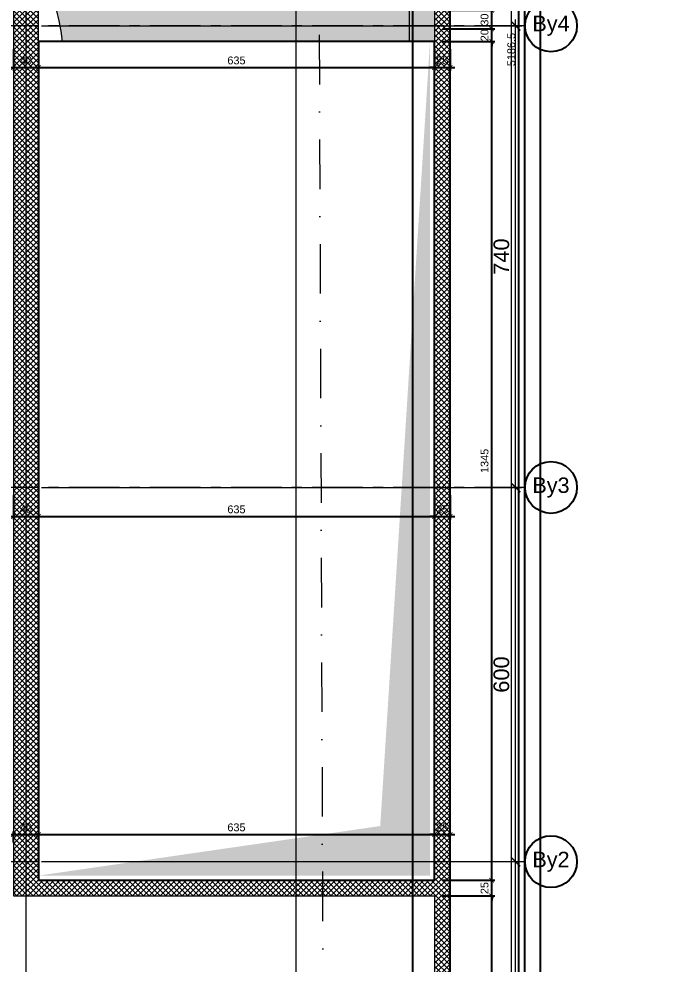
# Model space of a CAD drawing. Header units: centimetres. Extents: x 60496 to 66049, y -55119 to -48212.
# Drawn here: x 65002 to 66049, y -53587 to -52071 of the extents above; entities that cross this region are included whole.
import ezdxf
from ezdxf.enums import TextEntityAlignment as Align

# ---------------------------------------------------------------- set-up
doc = ezdxf.new("R2010")
doc.units = ezdxf.units.CM
doc.header["$LTSCALE"] = 50
doc.header["$MEASUREMENT"] = 0
for name, pattern in [('23486-A01$0${ Chain Double-Dash }', [0]), ('AXES', [2, 1.25, -0.25, 0.25, -0.25]), ('CACHE', [0.375, 0.25, -0.125]), ('CONTINU', [0]), ('Dot & Dashed', [335.138881, 158.75, -88.194444, 0, -88.194437])]:
    doc.linetypes.add(name, pattern=pattern)
doc.layers.get('0').update_dxf_attribs({"color": 8})
for name, color, linetype in [('AXES', 10, 'AXES'), ('BETON COUPE', 3, 'CONTINU'), ('BORD', 5, 'Continuous'), ('COTE 50ème', 1, 'Continuous'), ('OMBRE', 253, 'Continuous')]:
    doc.layers.add(name, color=color, linetype=linetype)
for name, color, linetype, lineweight in [('BETON CACHE', 4, 'CACHE', 5), ('BETON HACHURE', 253, 'Continuous', 13), ('EXISTANT BORD', 251, 'Continuous', 60), ('EXISTANT COUPE', 251, 'Continuous', 40), ('MACONNERIE COUPE', 7, 'Continuous', 30)]:
    doc.layers.add(name, color=color, linetype=linetype, lineweight=lineweight)
doc.layers.add('FMULT', color=150, linetype='Continuous', plot=False)
doc.layers.add('HORS GEL', color=7, linetype='CACHE', lineweight=15, true_color=0x00661a)
doc.layers.add('New_2D Drafting - General_Pen_No__4', color=252, linetype='Continuous', lineweight=13, true_color=0x696969)
doc.styles.add('FN_TEXT_1.50', font='arial.ttf', dxfattribs={"height": 10})
doc.styles.add('RS_TEXT_1.50', font='arial.ttf', dxfattribs={"height": 12.5})
doc.styles.add('RS_TXT_100', font='arial.ttf', dxfattribs={"height": 25})
doc.styles.add('RS_TXT_50', font='arial.ttf', dxfattribs={"height": 12.5})
doc.dimstyles.new('RS_100CM_LINEAIRE', dxfattribs={"dimscale": 10, "dimtxt": 25, "dimasz": 1.5, "dimexe": 1, "dimexo": 2.5, "dimgap": 1, "dimtad": 1, "dimdec": 1, "dimrnd": 0.5, "dimdsep": 46, "dimtxsty": 'RS_TXT_100', "dimblk1": 'ARCHTICK', "dimblk2": 'ARCHTICK', "dimsah": 1, "dimcen": 2.5, "dimdle": 1, "dimclrt": 4, "dimadec": 0, "dimazin": 2, "dimtfac": 1, "dimtdec": 1, "dimtix": 1, "dimtmove": 2, "dimatfit": 3, "dimfxl": 1, "dimtolj": 1, "dimtzin": 0, "dimarcsym": 0})
doc.dimstyles.new('RS_50CM_LINEAIRE', dxfattribs={"dimscale": 5, "dimtxt": 12.5, "dimasz": 1.5, "dimexe": 1, "dimexo": 2.5, "dimgap": 1, "dimtad": 1, "dimdec": 1, "dimrnd": 0.5, "dimdsep": 46, "dimtxsty": 'RS_TXT_50', "dimblk1": 'ARCHTICK', "dimblk2": 'ARCHTICK', "dimsah": 1, "dimcen": 2.5, "dimdle": 1, "dimclrt": 4, "dimadec": 0, "dimazin": 2, "dimtfac": 1, "dimtdec": 1, "dimtix": 1, "dimtmove": 2, "dimatfit": 3, "dimfxl": 1, "dimtolj": 1, "dimtzin": 0, "dimarcsym": 0})

# ---------------------------------------------------------------- blocks, each defined once
blk = doc.blocks.new('AXES_FN')
at = {"color": 0, "linetype": 'Continuous'}
blk.add_circle((0, 15), 22.18, dxfattribs=at)
at = {"color": 0, "style": 'FN_TEXT_1.50'}
blk.add_attdef('AXES', text='', height=12.5, dxfattribs=at).set_placement((-48.89, 20.63), align=Align.MIDDLE_CENTER)
blk = doc.blocks.new('_ArchTick')
at = {"color": 0, "linetype": 'ByBlock', "const_width": 0.15}
blk.add_lwpolyline([(-0.5, -0.5), (0.5, 0.5)], dxfattribs=at)
blk = doc.blocks.new('*D151')
at = {"layer": 'AXES', "color": 0, "linetype": 'Continuous', "lineweight": -2, "ltscale": 0.5, "transparency": 16777216}
for p, q in [((74583.4, -44454.7), (75353.4, -44454.7)), ((75343.4, -45139.7), (75343.4, -44444.7)), ((74583.4, -45129.7), (75353.4, -45129.7))]:
    blk.add_line(p, q, dxfattribs=at)
at = {"layer": 'Defpoints', "color": 0, "linetype": 'Continuous', "ltscale": 0.5, "transparency": 16777216}
for p in [(74558.4, -44454.7), (75343.4, -44454.7), (74558.4, -45129.7)]:
    blk.add_point(p, dxfattribs=at)
at = {"layer": 'AXES', "color": 0, "linetype": 'Continuous', "lineweight": -2, "ltscale": 0.5, "transparency": 16777216, "xscale": 15, "yscale": 15, "zscale": 15}
for p, rotation in [((75343.4, -44454.7), 90), ((75343.4, -45129.7), 270)]:
    blk.add_blockref('_ArchTick', p, dxfattribs=dict(at, rotation=rotation))
at = {"layer": 'AXES', "color": 4, "linetype": 'Continuous', "lineweight": 5, "ltscale": 0.5, "transparency": 16777216, "insert": (75320.6, -44792.2), "char_height": 25, "attachment_point": 5, "rotation": 90, "style": 'RS_TXT_100'}
blk.add_mtext('\\A1;675', dxfattribs=at)
blk = doc.blocks.new('*D152')
at = {"layer": 'AXES', "color": 0, "linetype": 'Continuous', "lineweight": -2, "ltscale": 0.5, "transparency": 16777216}
for p, q in [((75343.4, -44464.7), (75343.4, -43844.7)), ((74583.4, -43854.7), (75353.4, -43854.7)), ((74583.4, -44454.7), (75353.4, -44454.7))]:
    blk.add_line(p, q, dxfattribs=at)
at = {"layer": 'Defpoints', "color": 0, "linetype": 'Continuous', "ltscale": 0.5, "transparency": 16777216}
for p in [(74558.4, -43854.7), (75343.4, -43854.7), (74558.4, -44454.7)]:
    blk.add_point(p, dxfattribs=at)
at = {"layer": 'AXES', "color": 0, "linetype": 'Continuous', "lineweight": -2, "ltscale": 0.5, "transparency": 16777216, "xscale": 15, "yscale": 15, "zscale": 15}
for p, rotation in [((75343.4, -43854.7), 90), ((75343.4, -44454.7), 270)]:
    blk.add_blockref('_ArchTick', p, dxfattribs=dict(at, rotation=rotation))
at = {"layer": 'AXES', "color": 4, "linetype": 'Continuous', "lineweight": 5, "ltscale": 0.5, "transparency": 16777216, "insert": (75320.6, -44154.7), "char_height": 25, "attachment_point": 5, "rotation": 90, "style": 'RS_TXT_100'}
blk.add_mtext('\\A1;600', dxfattribs=at)
blk = doc.blocks.new('*D153')
at = {"layer": 'AXES', "color": 0, "linetype": 'Continuous', "lineweight": -2, "ltscale": 0.5, "transparency": 16777216}
for p, q in [((75343.4, -43864.7), (75343.4, -43104.7)), ((74583.4, -43114.7), (75353.4, -43114.7)), ((74583.4, -43854.7), (75353.4, -43854.7))]:
    blk.add_line(p, q, dxfattribs=at)
at = {"layer": 'Defpoints', "color": 0, "linetype": 'Continuous', "ltscale": 0.5, "transparency": 16777216}
for p in [(74558.4, -43114.7), (75343.4, -43114.7), (74558.4, -43854.7)]:
    blk.add_point(p, dxfattribs=at)
at = {"layer": 'AXES', "color": 0, "linetype": 'Continuous', "lineweight": -2, "ltscale": 0.5, "transparency": 16777216, "xscale": 15, "yscale": 15, "zscale": 15}
for p, rotation in [((75343.4, -43114.7), 90), ((75343.4, -43854.7), 270)]:
    blk.add_blockref('_ArchTick', p, dxfattribs=dict(at, rotation=rotation))
at = {"layer": 'AXES', "color": 4, "linetype": 'Continuous', "lineweight": 5, "ltscale": 0.5, "transparency": 16777216, "insert": (75320.6, -43484.7), "char_height": 25, "attachment_point": 5, "rotation": 90, "style": 'RS_TXT_100'}
blk.add_mtext('\\A1;740', dxfattribs=at)
blk = doc.blocks.new('*D1342')
at = {"layer": 'COTE 50ème', "color": 0, "lineweight": -2, "ltscale": 0.5, "transparency": 16777216}
for p, q in [((64931.5, -54649.7), (64931.5, -53472.2)), ((64980.5, -53477.2), (64926.5, -53477.2)), ((65000.5, -54644.7), (64926.5, -54644.7))]:
    blk.add_line(p, q, dxfattribs=at)
at = {"layer": 'Defpoints', "color": 0, "ltscale": 0.5, "transparency": 16777216}
for p in [(64931.5, -53477.2), (64993, -53477.2), (65013, -54644.7)]:
    blk.add_point(p, dxfattribs=at)
at = {"layer": 'COTE 50ème', "color": 0, "lineweight": -2, "ltscale": 0.5, "transparency": 16777216, "xscale": 7.5, "yscale": 7.5, "zscale": 7.5}
for p, rotation in [((64931.5, -53477.2), 90), ((64931.5, -54644.7), 270)]:
    blk.add_blockref('_ArchTick', p, dxfattribs=dict(at, rotation=rotation))
at = {"layer": 'COTE 50ème', "color": 4, "ltscale": 0.5, "transparency": 16777216, "insert": (64920.1, -54061), "char_height": 12.5, "attachment_point": 5, "rotation": 90, "style": 'RS_TXT_50'}
blk.add_mtext('\\A1;1167.5', dxfattribs=at)
blk = doc.blocks.new('*D996')
at = {"layer": 'COTE 50ème', "color": 0, "lineweight": -2, "ltscale": 0.5, "transparency": 16777216}
for p, q in [((64988, -53378.8), (65038, -53378.8)), ((64993, -53391.7), (64993, -53373.8)), ((65033, -53374.7), (65033, -53373.8))]:
    blk.add_line(p, q, dxfattribs=at)
at = {"layer": 'Defpoints', "color": 0, "ltscale": 0.5, "transparency": 16777216}
for p in [(65033, -53378.8), (65033, -53387.2), (64993, -53404.2)]:
    blk.add_point(p, dxfattribs=at)
at = {"layer": 'COTE 50ème', "color": 0, "lineweight": -2, "ltscale": 0.5, "transparency": 16777216, "xscale": 7.5, "yscale": 7.5, "zscale": 7.5, "rotation": 180}
blk.add_blockref('_ArchTick', (64993, -53378.8), dxfattribs=at)
at = {"layer": 'COTE 50ème', "color": 0, "lineweight": -2, "ltscale": 0.5, "transparency": 16777216, "xscale": 7.5, "yscale": 7.5, "zscale": 7.5}
blk.add_blockref('_ArchTick', (65033, -53378.8), dxfattribs=at)
at = {"layer": 'COTE 50ème', "color": 4, "ltscale": 0.5, "transparency": 16777216, "insert": (65013, -53367.4), "char_height": 12.5, "attachment_point": 5, "style": 'RS_TXT_50'}
blk.add_mtext('\\A1;40', dxfattribs=at)
blk = doc.blocks.new('*D997')
at = {"layer": 'COTE 50ème', "color": 0, "lineweight": -2, "ltscale": 0.5, "transparency": 16777216}
for p, q in [((65028, -53378.8), (65672.9, -53378.8)), ((65033, -53374.7), (65033, -53373.8)), ((65667.9, -53374.7), (65667.9, -53373.8))]:
    blk.add_line(p, q, dxfattribs=at)
at = {"layer": 'Defpoints', "color": 0, "ltscale": 0.5, "transparency": 16777216}
for p in [(65667.9, -53378.8), (65033, -53387.2), (65667.9, -53387.2)]:
    blk.add_point(p, dxfattribs=at)
at = {"layer": 'COTE 50ème', "color": 0, "lineweight": -2, "ltscale": 0.5, "transparency": 16777216, "xscale": 7.5, "yscale": 7.5, "zscale": 7.5, "rotation": 180}
blk.add_blockref('_ArchTick', (65033, -53378.8), dxfattribs=at)
at = {"layer": 'COTE 50ème', "color": 0, "lineweight": -2, "ltscale": 0.5, "transparency": 16777216, "xscale": 7.5, "yscale": 7.5, "zscale": 7.5}
blk.add_blockref('_ArchTick', (65667.9, -53378.8), dxfattribs=at)
at = {"layer": 'COTE 50ème', "color": 4, "ltscale": 0.5, "transparency": 16777216, "insert": (65350.4, -53367.4), "char_height": 12.5, "attachment_point": 5, "style": 'RS_TXT_50'}
blk.add_mtext('\\A1;635', dxfattribs=at)
blk = doc.blocks.new('*D998')
at = {"layer": 'COTE 50ème', "color": 0, "lineweight": -2, "ltscale": 0.5, "transparency": 16777216}
for p, q in [((65667.9, -53378.8), (65660.4, -53378.8)), ((65667.9, -53374.7), (65667.9, -53373.8)), ((65667.9, -53378.8), (65692.9, -53378.8)), ((65692.9, -53374.7), (65692.9, -53373.8)), ((65692.9, -53378.8), (65700.4, -53378.8))]:
    blk.add_line(p, q, dxfattribs=at)
at = {"layer": 'Defpoints', "color": 0, "ltscale": 0.5, "transparency": 16777216}
for p in [(65692.9, -53378.8), (65667.9, -53387.2), (65692.9, -53387.2)]:
    blk.add_point(p, dxfattribs=at)
at = {"layer": 'COTE 50ème', "color": 0, "lineweight": -2, "ltscale": 0.5, "transparency": 16777216, "xscale": 7.5, "yscale": 7.5, "zscale": 7.5}
blk.add_blockref('_ArchTick', (65667.9, -53378.8), dxfattribs=at)
at = {"layer": 'COTE 50ème', "color": 0, "lineweight": -2, "ltscale": 0.5, "transparency": 16777216, "xscale": 7.5, "yscale": 7.5, "zscale": 7.5, "rotation": 180}
blk.add_blockref('_ArchTick', (65692.9, -53378.8), dxfattribs=at)
at = {"layer": 'COTE 50ème', "color": 4, "ltscale": 0.5, "transparency": 16777216, "insert": (65680.4, -53367.4), "char_height": 12.5, "attachment_point": 5, "style": 'RS_TXT_50'}
blk.add_mtext('\\A1;25', dxfattribs=at)
blk = doc.blocks.new('*D1036')
at = {"layer": 'COTE 50ème', "color": 0, "lineweight": -2, "ltscale": 0.5, "transparency": 16777216}
for p, q in [((64993, -52834.9), (64993, -52874)), ((65033, -52834.9), (65033, -52874)), ((64988, -52869), (65038, -52869))]:
    blk.add_line(p, q, dxfattribs=at)
at = {"layer": 'Defpoints', "color": 0, "ltscale": 0.5, "transparency": 16777216}
for p in [(64993, -52822.4), (65033, -52822.4), (65033, -52869)]:
    blk.add_point(p, dxfattribs=at)
at = {"layer": 'COTE 50ème', "color": 0, "lineweight": -2, "ltscale": 0.5, "transparency": 16777216, "xscale": 7.5, "yscale": 7.5, "zscale": 7.5, "rotation": 180}
blk.add_blockref('_ArchTick', (64993, -52869), dxfattribs=at)
at = {"layer": 'COTE 50ème', "color": 0, "lineweight": -2, "ltscale": 0.5, "transparency": 16777216, "xscale": 7.5, "yscale": 7.5, "zscale": 7.5}
blk.add_blockref('_ArchTick', (65033, -52869), dxfattribs=at)
at = {"layer": 'COTE 50ème', "color": 4, "ltscale": 0.5, "transparency": 16777216, "insert": (65013, -52857.6), "char_height": 12.5, "attachment_point": 5, "style": 'RS_TXT_50'}
blk.add_mtext('\\A1;40', dxfattribs=at)
blk = doc.blocks.new('*D1054')
at = {"layer": 'COTE 50ème', "color": 0, "lineweight": -2, "ltscale": 0.5, "transparency": 16777216}
for p, q in [((65033, -52834.9), (65033, -52874)), ((65667.9, -52834.9), (65667.9, -52874)), ((65028, -52869), (65672.9, -52869))]:
    blk.add_line(p, q, dxfattribs=at)
at = {"layer": 'Defpoints', "color": 0, "ltscale": 0.5, "transparency": 16777216}
for p in [(65033, -52822.4), (65667.9, -52822.4), (65667.9, -52869)]:
    blk.add_point(p, dxfattribs=at)
at = {"layer": 'COTE 50ème', "color": 0, "lineweight": -2, "ltscale": 0.5, "transparency": 16777216, "xscale": 7.5, "yscale": 7.5, "zscale": 7.5, "rotation": 180}
blk.add_blockref('_ArchTick', (65033, -52869), dxfattribs=at)
at = {"layer": 'COTE 50ème', "color": 0, "lineweight": -2, "ltscale": 0.5, "transparency": 16777216, "xscale": 7.5, "yscale": 7.5, "zscale": 7.5}
blk.add_blockref('_ArchTick', (65667.9, -52869), dxfattribs=at)
at = {"layer": 'COTE 50ème', "color": 4, "ltscale": 0.5, "transparency": 16777216, "insert": (65350.4, -52857.6), "char_height": 12.5, "attachment_point": 5, "style": 'RS_TXT_50'}
blk.add_mtext('\\A1;635', dxfattribs=at)
blk = doc.blocks.new('*D1055')
at = {"layer": 'COTE 50ème', "color": 0, "lineweight": -2, "ltscale": 0.5, "transparency": 16777216}
for p, q in [((65667.9, -52834.9), (65667.9, -52874)), ((65692.9, -52834.9), (65692.9, -52874)), ((65667.9, -52869), (65660.4, -52869)), ((65667.9, -52869), (65692.9, -52869)), ((65692.9, -52869), (65700.4, -52869))]:
    blk.add_line(p, q, dxfattribs=at)
at = {"layer": 'Defpoints', "color": 0, "ltscale": 0.5, "transparency": 16777216}
for p in [(65667.9, -52822.4), (65692.9, -52822.4), (65692.9, -52869)]:
    blk.add_point(p, dxfattribs=at)
at = {"layer": 'COTE 50ème', "color": 0, "lineweight": -2, "ltscale": 0.5, "transparency": 16777216, "xscale": 7.5, "yscale": 7.5, "zscale": 7.5}
blk.add_blockref('_ArchTick', (65667.9, -52869), dxfattribs=at)
at = {"layer": 'COTE 50ème', "color": 0, "lineweight": -2, "ltscale": 0.5, "transparency": 16777216, "xscale": 7.5, "yscale": 7.5, "zscale": 7.5, "rotation": 180}
blk.add_blockref('_ArchTick', (65692.9, -52869), dxfattribs=at)
at = {"layer": 'COTE 50ème', "color": 4, "ltscale": 0.5, "transparency": 16777216, "insert": (65680.4, -52857.6), "char_height": 12.5, "attachment_point": 5, "style": 'RS_TXT_50'}
blk.add_mtext('\\A1;25', dxfattribs=at)
blk = doc.blocks.new('*D1174')
at = {"layer": 'COTE 50ème', "color": 0, "lineweight": -2, "ltscale": 0.5, "transparency": 16777216}
for p, q in [((64993, -52119.9), (64993, -52154.3)), ((65033, -52119.9), (65033, -52154.3)), ((64988, -52149.3), (65038, -52149.3))]:
    blk.add_line(p, q, dxfattribs=at)
at = {"layer": 'Defpoints', "color": 0, "ltscale": 0.5, "transparency": 16777216}
for p in [(64993, -52107.4), (65033, -52107.4), (65033, -52149.3)]:
    blk.add_point(p, dxfattribs=at)
at = {"layer": 'COTE 50ème', "color": 0, "lineweight": -2, "ltscale": 0.5, "transparency": 16777216, "xscale": 7.5, "yscale": 7.5, "zscale": 7.5, "rotation": 180}
blk.add_blockref('_ArchTick', (64993, -52149.3), dxfattribs=at)
at = {"layer": 'COTE 50ème', "color": 0, "lineweight": -2, "ltscale": 0.5, "transparency": 16777216, "xscale": 7.5, "yscale": 7.5, "zscale": 7.5}
blk.add_blockref('_ArchTick', (65033, -52149.3), dxfattribs=at)
at = {"layer": 'COTE 50ème', "color": 4, "ltscale": 0.5, "transparency": 16777216, "insert": (65013, -52137.9), "char_height": 12.5, "attachment_point": 5, "style": 'RS_TXT_50'}
blk.add_mtext('\\A1;40', dxfattribs=at)
blk = doc.blocks.new('*D1175')
at = {"layer": 'COTE 50ème', "color": 0, "lineweight": -2, "ltscale": 0.5, "transparency": 16777216}
for p, q in [((65033, -52119.9), (65033, -52154.3)), ((65667.9, -52119.9), (65667.9, -52154.3)), ((65028, -52149.3), (65672.9, -52149.3))]:
    blk.add_line(p, q, dxfattribs=at)
at = {"layer": 'Defpoints', "color": 0, "ltscale": 0.5, "transparency": 16777216}
for p in [(65033, -52107.4), (65667.9, -52107.4), (65667.9, -52149.3)]:
    blk.add_point(p, dxfattribs=at)
at = {"layer": 'COTE 50ème', "color": 0, "lineweight": -2, "ltscale": 0.5, "transparency": 16777216, "xscale": 7.5, "yscale": 7.5, "zscale": 7.5, "rotation": 180}
blk.add_blockref('_ArchTick', (65033, -52149.3), dxfattribs=at)
at = {"layer": 'COTE 50ème', "color": 0, "lineweight": -2, "ltscale": 0.5, "transparency": 16777216, "xscale": 7.5, "yscale": 7.5, "zscale": 7.5}
blk.add_blockref('_ArchTick', (65667.9, -52149.3), dxfattribs=at)
at = {"layer": 'COTE 50ème', "color": 4, "ltscale": 0.5, "transparency": 16777216, "insert": (65350.4, -52137.9), "char_height": 12.5, "attachment_point": 5, "style": 'RS_TXT_50'}
blk.add_mtext('\\A1;635', dxfattribs=at)
blk = doc.blocks.new('*D1176')
at = {"layer": 'COTE 50ème', "color": 0, "lineweight": -2, "ltscale": 0.5, "transparency": 16777216}
for p, q in [((65667.9, -52119.9), (65667.9, -52154.3)), ((65692.9, -52119.9), (65692.9, -52154.3)), ((65667.9, -52149.3), (65660.4, -52149.3)), ((65667.9, -52149.3), (65692.9, -52149.3)), ((65692.9, -52149.3), (65700.4, -52149.3))]:
    blk.add_line(p, q, dxfattribs=at)
at = {"layer": 'Defpoints', "color": 0, "ltscale": 0.5, "transparency": 16777216}
for p in [(65667.9, -52107.4), (65692.9, -52107.4), (65692.9, -52149.3)]:
    blk.add_point(p, dxfattribs=at)
at = {"layer": 'COTE 50ème', "color": 0, "lineweight": -2, "ltscale": 0.5, "transparency": 16777216, "xscale": 7.5, "yscale": 7.5, "zscale": 7.5}
blk.add_blockref('_ArchTick', (65667.9, -52149.3), dxfattribs=at)
at = {"layer": 'COTE 50ème', "color": 0, "lineweight": -2, "ltscale": 0.5, "transparency": 16777216, "xscale": 7.5, "yscale": 7.5, "zscale": 7.5, "rotation": 180}
blk.add_blockref('_ArchTick', (65692.9, -52149.3), dxfattribs=at)
at = {"layer": 'COTE 50ème', "color": 4, "ltscale": 0.5, "transparency": 16777216, "insert": (65680.4, -52137.9), "char_height": 12.5, "attachment_point": 5, "style": 'RS_TXT_50'}
blk.add_mtext('\\A1;25', dxfattribs=at)
blk = doc.blocks.new('*D937')
at = {"layer": 'COTE 50ème', "color": 0, "lineweight": -2, "ltscale": 0.5, "transparency": 16777216}
for p, q in [((65759.5, -54693.5), (65759.5, -53472.2)), ((65680.4, -53477.2), (65764.5, -53477.2)), ((65705.4, -54688.5), (65764.5, -54688.5))]:
    blk.add_line(p, q, dxfattribs=at)
at = {"layer": 'Defpoints', "color": 0, "ltscale": 0.5, "transparency": 16777216}
for p in [(65667.9, -53477.2), (65759.5, -53477.2), (65692.9, -54688.5)]:
    blk.add_point(p, dxfattribs=at)
at = {"layer": 'COTE 50ème', "color": 0, "lineweight": -2, "ltscale": 0.5, "transparency": 16777216, "xscale": 7.5, "yscale": 7.5, "zscale": 7.5}
for p, rotation in [((65759.5, -53477.2), 90), ((65759.5, -54688.5), 270)]:
    blk.add_blockref('_ArchTick', p, dxfattribs=dict(at, rotation=rotation))
at = {"layer": 'COTE 50ème', "color": 4, "ltscale": 0.5, "transparency": 16777216, "insert": (65748.1, -54082.9), "char_height": 12.5, "attachment_point": 5, "rotation": 90, "style": 'RS_TXT_50'}
blk.add_mtext('\\A1;1211.5', dxfattribs=at)
blk = doc.blocks.new('*D938')
at = {"layer": 'COTE 50ème', "color": 0, "lineweight": -2, "ltscale": 0.5, "transparency": 16777216}
for p, q in [((65680.4, -52107.4), (65764.5, -52107.4)), ((65759.5, -53457.2), (65759.5, -52102.4)), ((65680.4, -53452.2), (65764.5, -53452.2))]:
    blk.add_line(p, q, dxfattribs=at)
at = {"layer": 'Defpoints', "color": 0, "ltscale": 0.5, "transparency": 16777216}
for p in [(65667.9, -52107.4), (65759.5, -52107.4), (65667.9, -53452.2)]:
    blk.add_point(p, dxfattribs=at)
at = {"layer": 'COTE 50ème', "color": 0, "lineweight": -2, "ltscale": 0.5, "transparency": 16777216, "xscale": 7.5, "yscale": 7.5, "zscale": 7.5}
for p, rotation in [((65759.5, -52107.4), 90), ((65759.5, -53452.2), 270)]:
    blk.add_blockref('_ArchTick', p, dxfattribs=dict(at, rotation=rotation))
at = {"layer": 'COTE 50ème', "color": 4, "ltscale": 0.5, "transparency": 16777216, "insert": (65748.1, -52779.8), "char_height": 12.5, "attachment_point": 5, "rotation": 90, "style": 'RS_TXT_50'}
blk.add_mtext('\\A1;1345', dxfattribs=at)
blk = doc.blocks.new('*D939')
at = {"layer": 'COTE 50ème', "color": 0, "lineweight": -2, "ltscale": 0.5, "transparency": 16777216}
for p, q in [((65759.5, -52087.4), (65759.5, -52079.9)), ((65680.4, -52087.4), (65764.5, -52087.4)), ((65759.5, -52107.4), (65759.5, -52087.4)), ((65680.4, -52107.4), (65764.5, -52107.4)), ((65759.5, -52107.4), (65759.5, -52114.9))]:
    blk.add_line(p, q, dxfattribs=at)
at = {"layer": 'Defpoints', "color": 0, "ltscale": 0.5, "transparency": 16777216}
for p in [(65667.9, -52087.4), (65759.5, -52087.4), (65667.9, -52107.4)]:
    blk.add_point(p, dxfattribs=at)
at = {"layer": 'COTE 50ème', "color": 0, "lineweight": -2, "ltscale": 0.5, "transparency": 16777216, "xscale": 7.5, "yscale": 7.5, "zscale": 7.5}
for p, rotation in [((65759.5, -52087.4), 270), ((65759.5, -52107.4), 90)]:
    blk.add_blockref('_ArchTick', p, dxfattribs=dict(at, rotation=rotation))
at = {"layer": 'COTE 50ème', "color": 4, "ltscale": 0.5, "transparency": 16777216, "insert": (65748.1, -52097.4), "char_height": 12.5, "attachment_point": 5, "rotation": 90, "style": 'RS_TXT_50'}
blk.add_mtext('\\A1;20', dxfattribs=at)
blk = doc.blocks.new('*D940')
at = {"layer": 'COTE 50ème', "color": 0, "lineweight": -2, "ltscale": 0.5, "transparency": 16777216}
for p, q in [((65680.4, -52057.4), (65764.5, -52057.4)), ((65759.5, -52092.4), (65759.5, -52052.4)), ((65680.4, -52087.4), (65764.5, -52087.4))]:
    blk.add_line(p, q, dxfattribs=at)
at = {"layer": 'Defpoints', "color": 0, "ltscale": 0.5, "transparency": 16777216}
for p in [(65667.9, -52057.4), (65759.5, -52057.4), (65667.9, -52087.4)]:
    blk.add_point(p, dxfattribs=at)
at = {"layer": 'COTE 50ème', "color": 0, "lineweight": -2, "ltscale": 0.5, "transparency": 16777216, "xscale": 7.5, "yscale": 7.5, "zscale": 7.5}
for p, rotation in [((65759.5, -52057.4), 90), ((65759.5, -52087.4), 270)]:
    blk.add_blockref('_ArchTick', p, dxfattribs=dict(at, rotation=rotation))
at = {"layer": 'COTE 50ème', "color": 4, "ltscale": 0.5, "transparency": 16777216, "insert": (65748.1, -52072.4), "char_height": 12.5, "attachment_point": 5, "rotation": 90, "style": 'RS_TXT_50'}
blk.add_mtext('\\A1;30', dxfattribs=at)
blk = doc.blocks.new('*D944')
at = {"layer": 'COTE 50ème', "color": 0, "lineweight": -2, "ltscale": 0.5, "transparency": 16777216}
for p, q in [((65705.4, -49527.2), (65807.3, -49527.2)), ((65802.3, -49522.2), (65802.3, -54718.5)), ((65705.4, -54713.5), (65807.3, -54713.5))]:
    blk.add_line(p, q, dxfattribs=at)
at = {"layer": 'Defpoints', "color": 0, "ltscale": 0.5, "transparency": 16777216}
for p in [(65692.9, -49527.2), (65692.9, -54713.5), (65802.3, -54713.5)]:
    blk.add_point(p, dxfattribs=at)
at = {"layer": 'COTE 50ème', "color": 0, "lineweight": -2, "ltscale": 0.5, "transparency": 16777216, "xscale": 7.5, "yscale": 7.5, "zscale": 7.5}
for p, rotation in [((65802.3, -49527.2), 90), ((65802.3, -54713.5), 270)]:
    blk.add_blockref('_ArchTick', p, dxfattribs=dict(at, rotation=rotation))
at = {"layer": 'COTE 50ème', "color": 4, "ltscale": 0.5, "transparency": 16777216, "insert": (65790.9, -52120.4), "char_height": 12.5, "attachment_point": 5, "rotation": 90, "style": 'RS_TXT_50'}
blk.add_mtext('\\A1;5186.5', dxfattribs=at)
blk = doc.blocks.new('*D1364')
at = {"layer": 'COTE 50ème', "color": 0, "lineweight": -2, "ltscale": 0.5, "transparency": 16777216}
for p, q in [((65680.4, -53452.2), (65764.5, -53452.2)), ((65759.5, -53452.2), (65759.5, -53444.7)), ((65759.5, -53477.2), (65759.5, -53452.2)), ((65680.4, -53477.2), (65764.5, -53477.2)), ((65759.5, -53477.2), (65759.5, -53484.7))]:
    blk.add_line(p, q, dxfattribs=at)
at = {"layer": 'Defpoints', "color": 0, "ltscale": 0.5, "transparency": 16777216}
for p in [(65667.9, -53452.2), (65759.5, -53452.2), (65667.9, -53477.2)]:
    blk.add_point(p, dxfattribs=at)
at = {"layer": 'COTE 50ème', "color": 0, "lineweight": -2, "ltscale": 0.5, "transparency": 16777216, "xscale": 7.5, "yscale": 7.5, "zscale": 7.5}
for p, rotation in [((65759.5, -53452.2), 270), ((65759.5, -53477.2), 90)]:
    blk.add_blockref('_ArchTick', p, dxfattribs=dict(at, rotation=rotation))
at = {"layer": 'COTE 50ème', "color": 4, "ltscale": 0.5, "transparency": 16777216, "insert": (65748.1, -53464.7), "char_height": 12.5, "attachment_point": 5, "rotation": 90, "style": 'RS_TXT_50'}
blk.add_mtext('\\A1;25', dxfattribs=at)
blk = doc.blocks.new('A$Ce9568e5d')
at = {"layer": 'AXES', "lineweight": 5, "ltscale": 1.3}
for p, q in [((3195, -1220), (-1985, -1220)), ((3195, -1960), (-1985, -1960)), ((3195, -2560), (-1985, -2560))]:
    blk.add_line(p, q, dxfattribs=at)
at = {"layer": 'HORS GEL', "linetype": '23486-A01$0${ Chain Double-Dash }', "ltscale": 1.2}
for p, q in [((2395, 1580), (2395, -4150)), ((2827.5, 1580), (2827.5, -4150))]:
    blk.add_line(p, q, dxfattribs=at)
at = {"layer": 'AXES', "linetype": 'ByBlock'}
ref = blk.add_blockref('AXES_FN', (3208.46, -1220), dxfattribs=dict(at, xscale=1.875, yscale=1.875, zscale=1.875, rotation=270))
ref.add_attrib('AXES', 'By4', dxfattribs={"layer": '0', "color": 0, "height": 24.75, "style": 'RS_TEXT_1.50'}).set_placement((3236.59, -1220), align=Align.MIDDLE)
ref = blk.add_blockref('AXES_FN', (3208.46, -1960), dxfattribs=dict(at, xscale=1.875, yscale=1.875, zscale=1.875, rotation=270))
ref.add_attrib('AXES', 'By3', dxfattribs={"layer": '0', "color": 0, "height": 24.75, "style": 'RS_TEXT_1.50'}).set_placement((3236.59, -1960), align=Align.MIDDLE)
ref = blk.add_blockref('AXES_FN', (3208.46, -2560), dxfattribs=dict(at, xscale=1.875, yscale=1.875, zscale=1.875, rotation=270))
ref.add_attrib('AXES', 'By2', dxfattribs={"layer": '0', "color": 0, "height": 24.75, "style": 'RS_TEXT_1.50'}).set_placement((3236.59, -2560), align=Align.MIDDLE)
at = {"layer": 'AXES', "linetype": 'Continuous', "lineweight": 5, "ltscale": 0.5}
for base, p1, p2, picture, middle in [((3179.95, -1220), (2395, -1960), (2395, -1220), '*D153', (3157.18, -1590)), ((3179.95, -1960), (2395, -2560), (2395, -1960), '*D152', (3157.18, -2260)), ((3179.95, -2560), (2395, -3235), (2395, -2560), '*D151', (3157.18, -2897.5))]:
    dim = blk.add_linear_dim(base=base, p1=p1, p2=p2, angle=270, dimstyle='RS_100CM_LINEAIRE', dxfattribs=at)
    dim.commit()
    dim.dimension.update_dxf_attribs({"geometry": picture, "text_midpoint": middle, "insert": (-72163.45, 41894.73)})

msp = doc.modelspace()

# ---------------------------------------------------------------- hatches: boundary and pattern name
at = {"layer": 'BETON HACHURE', "transparency": 33554585}
h = msp.add_hatch(dxfattribs=at)
h.set_pattern_fill('ANSI37', color=256, scale=50, angle=270, style=0)
h.set_pattern_definition([(315, (-1160.4855, 19655.393), (4.4194174, 4.4194174), []), (45, (-1160.4855, 19655.393), (-4.4194174, 4.4194174), [])])
h.paths.add_polyline_path([(62772.95, -51847.22), (62797.95, -51847.22), (62797.95, -52172.22), (62772.95, -52172.22)], flags=0)
h.paths.add_polyline_path([(62772.95, -51847.22), (62797.95, -51847.22), (62797.95, -52172.22), (62772.95, -52172.22)], flags=0)
h.paths.add_polyline_path([(64952.95, -51987.36), (64952.95, -52037.36), (65032.95, -52037.36), (65032.95, -51987.36)], flags=0)
h.paths.add_polyline_path([(64572.95, -51987.36), (64572.95, -52037.36), (64652.95, -52037.36), (64652.95, -51987.36)], flags=0)
edge = h.paths.add_edge_path(flags=0)
edge.add_arc((64612.95, -50672.36), 40, 0, 360)
edge = h.paths.add_edge_path(flags=0)
edge.add_arc((64612.95, -49997.36), 40, 0, 360)
edge = h.paths.add_edge_path(flags=0)
edge.add_arc((64612.95, -51272.36), 40, 0, 360)
h.paths.add_polyline_path([(65692.87, -49527.22), (61269.11, -49527.22), (60879.82, -54263.92), (65445.45, -54713.51), (65692.87, -54713.51)])
edge = h.paths.add_edge_path(flags=0)
edge.add_arc((64612.95, -51272.36), 40, 0, 360)
h.paths.add_polyline_path([(63397.95, -49552.22), (63397.95, -49972.36), (63422.95, -49972.36), (63422.95, -49552.22), (64992.96, -49552.22), (64992.95, -51312.36), (65032.95, -51312.36), (65032.95, -49552.22), (65667.87, -49552.22), (65667.87, -53452.22), (65032.95, -53452.22), (65032.95, -52057.36), (64992.95, -52057.36), (64992.95, -53477.22), (65667.87, -53477.22), (65667.87, -54685.93), (65459.18, -54688.51), (64660.45, -54610.07), (64660.45, -54122.36), (64635.45, -54122.36), (64635.45, -54607.62), (63330.45, -54479.46), (63330.45, -54122.36), (63305.45, -54122.36), (63305.45, -54477.01), (62117.95, -54360.39), (62117.95, -54122.36), (62067.95, -54122.36), (62067.95, -54355.48), (60906.75, -54241.45), (61082.14, -52107.36), (61287.95, -52107.36), (61287.95, -52057.36), (61086.25, -52057.36), (61088.1, -52037.36), (61287.95, -52037.36), (61287.95, -51987.36), (61092.01, -51987.36), (61148.71, -51297.36), (61287.95, -51297.36), (61287.95, -51247.36), (61152.82, -51247.36), (61198.03, -50697.36), (61287.95, -50697.36), (61287.95, -50647.36), (61202.13, -50647.36), (61292.14, -49552.22), (62070.45, -49552.22), (62070.45, -49972.36), (62095.45, -49972.36), (62095.45, -49552.22)], flags=16)
h.paths.add_polyline_path([(64572.95, -51232.36), (64572.95, -51312.36), (64652.95, -51312.36), (64652.95, -51232.36)], flags=0)
at = {"layer": 'New_2D Drafting - General_Pen_No__4', "linetype": 'Continuous', "lineweight": 0, "true_color": 0xc7c8ca, "transparency": 33554546}
h = msp.add_hatch(color=9, dxfattribs=at)
edge = h.paths.add_edge_path()
edge.add_line((64367.95, -51124.86), (64367.95, -50634.86))
edge.add_arc((63907.95, -50634.86), 460, 0, 90)
edge.add_line((63907.95, -50174.86), (62122.95, -50174.86))
edge.add_arc((62122.95, -50634.86), 460, 90, 180)
edge.add_line((61662.95, -50634.86), (61662.95, -53323.54))
edge.add_arc((62122.95, -53323.54), 460, 180, 266.91954)
edge.add_line((62098.23, -53782.88), (64199.36, -53895.95))
edge.add_line((64199.36, -53895.95), (64906.1, -53933.99))
edge.add_arc((64899.76, -54067.76), 133.92, 4.03594, 87.28895, ccw=False)
edge.add_line((65033.35, -54058.33), (65587.47, -54035.81))
edge.add_arc((64922.41, -54349.93), 735.52, 25.28163, 89.98749)
edge.add_line((64922.57, -53614.41), (64699.15, -53602.39))
edge.add_arc((64717.95, -53252.89), 350, 180, 266.91954, ccw=False)
edge.add_line((64367.95, -53252.89), (64367.95, -52144.86))
edge.add_arc((64717.95, -52144.86), 350, 90, 180, ccw=False)
edge.add_line((64717.95, -51794.86), (64722.95, -51794.86))
edge.add_arc((64722.95, -52144.86), 350, 6.15064, 90, ccw=False)
edge.add_line((65070.94, -52107.36), (65667.87, -52107.36))
edge.add_line((65667.87, -52107.36), (65667.87, -49527.22))
edge.add_line((65667.87, -49527.22), (65072.95, -49527.22))
edge.add_line((65072.95, -49527.22), (65072.95, -51124.86))
edge.add_arc((64722.95, -51124.86), 350, -90, 0, ccw=False)
edge.add_line((64722.95, -51474.86), (64717.95, -51474.86))
edge.add_arc((64717.95, -51124.86), 350, 180, 270, ccw=False)
edge = h.paths.add_edge_path(flags=16)
edge.add_arc((63697.95, -53198), 350, -93.08046, 0, ccw=False)
edge.add_line((63679.15, -53547.49), (62314.15, -53474.03))
edge.add_arc((62332.95, -53124.54), 350, 180, 266.91954, ccw=False)
edge.add_line((61982.95, -53124.54), (61982.95, -50844.86))
edge.add_arc((62332.95, -50844.86), 350, 90, 180, ccw=False)
edge.add_line((62332.95, -50494.86), (63697.95, -50494.86))
edge.add_arc((63697.95, -50844.86), 350, 0, 90, ccw=False)
edge.add_line((64047.95, -50844.86), (64047.95, -53198))

# ---------------------------------------------------------------- linework, layer by layer
at = {"layer": 'BETON CACHE', "color": 232, "linetype": 'Dot & Dashed', "ltscale": 0.01}
msp.add_lwpolyline([(65493.58, -54847.46), (64180.34, -54807.71), (60833.09, -54401.92), (61234.19, -49521.26), (64883.47, -49407.74), (65472.87, -49414.31)], close=True, dxfattribs=at)
at = {"layer": 'BETON COUPE', "lineweight": 5}
msp.add_lwpolyline([(65692.87, -49527.22), (61269.11, -49527.22), (60879.82, -54263.92), (65445.45, -54713.51), (65692.87, -54713.51)], close=True, dxfattribs=at)
msp.add_lwpolyline([(65667.87, -49552.22), (65667.87, -53452.22), (65032.95, -53452.22), (65032.95, -52057.36), (64992.95, -52057.36), (64992.95, -53477.22), (65667.87, -53477.22), (65667.87, -54685.93), (65459.18, -54688.51), (64660.45, -54610.07), (64660.45, -54122.36), (64635.45, -54122.36), (64635.45, -54607.62), (63330.45, -54479.46), (63330.45, -54122.36), (63305.45, -54122.36), (63305.45, -54477.01), (62117.95, -54360.39)], dxfattribs=at)
at = {"layer": 'BETON COUPE', "ltscale": 0.5}
for points in [[(66048.67, -54713.51), (65812.87, -54713.51), (65812.87, -49673.86), (66038.01, -49673.86)], [(66048.67, -54688.51), (65837.87, -54688.51), (65837.87, -49698.86), (66038.01, -49698.86)]]:
    msp.add_lwpolyline(points, dxfattribs=at)
at = {"layer": 'BORD'}
for points in [[(65692.87, -52048.35), (61061.91, -52048.35), (60879.82, -54263.92), (65445.45, -54713.51), (65692.87, -54713.51)], [(65032.95, -53452.22), (65667.87, -53452.22), (65667.87, -52107.36), (65032.95, -52107.36)]]:
    msp.add_lwpolyline(points, close=True, dxfattribs=at)
at = {"layer": 'COTE 50ème', "ltscale": 0.5}
msp.add_xline((65632.87, -52097.47), (0, 1), dxfattribs=at)
at = {"layer": 'EXISTANT BORD', "lineweight": 25, "ltscale": 0.5}
msp.add_lwpolyline([(65692.87, -54713.51), (65692.87, -54713.51), (65692.87, -49527.22), (65692.87, -49527.22)], dxfattribs=at)
at = {"layer": 'EXISTANT COUPE', "lineweight": 5}
msp.add_lwpolyline([(61662.95, -50634.86), (61662.95, -53323.54, 0.3985526), (62098.23, -53782.88), (64199.36, -53895.95), (64906.1, -53933.99, -0.380129), (65033.35, -54058.33), (65587.47, -54035.81, 0.2900814), (64922.57, -53614.41), (64699.15, -53602.39, -0.3985526), (64367.95, -53252.89), (64367.95, -52144.86, -0.4142136), (64717.95, -51794.86), (64722.95, -51794.86, -0.3831101), (65070.94, -52107.36), (65627.87, -52107.36), (65627.87, -49527.22)], format="xyb", dxfattribs=at)
at = {"layer": 'FMULT', "lineweight": 5, "ltscale": 0.5}
msp.add_lwpolyline([(60495.53, -55119.47), (65791.29, -55119.47), (65791.29, -48775.25), (60495.53, -48775.25)], close=True, dxfattribs=at)
at = {"layer": 'OMBRE'}
for points in [[(65660.37, -52112.16), (65660.37, -53444.72), (65580.86, -53365.21)], [(65660.37, -53444.72), (65580.86, -53365.21), (65032.95, -53444.72)]]:
    msp.add_solid(points, dxfattribs=at)

# ---------------------------------------------------------------- block references
at = {"layer": 'MACONNERIE COUPE', "lineweight": 5, "ltscale": 0.5}
msp.add_blockref('A$Ce9568e5d', (62617.95, -50862.36), dxfattribs=at)

# ---------------------------------------------------------------- dimensions: what is measured, and where the dimension line sits
at = {"layer": 'COTE 50ème', "ltscale": 0.5}
for base, p1, p2, picture, middle in [((65802.27, -54713.51), (65692.87, -49527.22), (65692.87, -54713.51), '*D944', (65790.89, -52120.37)), ((65759.53, -52057.36), (65667.87, -52087.36), (65667.87, -52057.36), '*D940', (65748.14, -52072.36)), ((65759.53, -52087.36), (65667.87, -52107.36), (65667.87, -52087.36), '*D939', (65748.14, -52097.36)), ((65759.53, -52107.36), (65667.87, -53452.22), (65667.87, -52107.36), '*D938', (65748.14, -52779.79)), ((65759.53, -53452.22), (65667.87, -53477.22), (65667.87, -53452.22), '*D1364', (65748.14, -53464.72)), ((64931.5, -53477.22), (65012.95, -54644.69), (64992.95, -53477.22), '*D1342', (64920.12, -54060.95)), ((65759.53, -53477.22), (65692.87, -54688.51), (65667.87, -53477.22), '*D937', (65748.14, -54082.86))]:
    dim = msp.add_linear_dim(base=base, p1=p1, p2=p2, angle=90, dimstyle='RS_50CM_LINEAIRE', dxfattribs=at)
    dim.commit()
    dim.dimension.update_dxf_attribs({"geometry": picture, "text_midpoint": middle})
for base, p1, p2, picture, middle in [((65032.95, -52149.27), (64992.95, -52107.36), (65032.95, -52107.36), '*D1174', (65012.95, -52137.89)), ((65667.87, -52149.27), (65032.95, -52107.36), (65667.87, -52107.36), '*D1175', (65350.41, -52137.88)), ((65692.87, -52149.27), (65667.87, -52107.36), (65692.87, -52107.36), '*D1176', (65680.37, -52137.89)), ((65032.95, -52868.98), (64992.95, -52822.36), (65032.95, -52822.36), '*D1036', (65012.95, -52857.6)), ((65667.87, -52868.98), (65032.95, -52822.36), (65667.87, -52822.36), '*D1054', (65350.41, -52857.59)), ((65692.87, -52868.98), (65667.87, -52822.36), (65692.87, -52822.36), '*D1055', (65680.37, -52857.6)), ((65032.95, -53378.79), (64992.95, -53404.22), (65032.95, -53387.24), '*D996', (65012.95, -53367.41)), ((65667.87, -53378.79), (65032.95, -53387.24), (65667.87, -53387.24), '*D997', (65350.41, -53367.4)), ((65692.87, -53378.79), (65667.87, -53387.24), (65692.87, -53387.24), '*D998', (65680.37, -53367.41))]:
    dim = msp.add_linear_dim(base=base, p1=p1, p2=p2, dimstyle='RS_50CM_LINEAIRE', dxfattribs=at)
    dim.commit()
    dim.dimension.update_dxf_attribs({"geometry": picture, "text_midpoint": middle})

doc.saveas('drawing.dxf')
